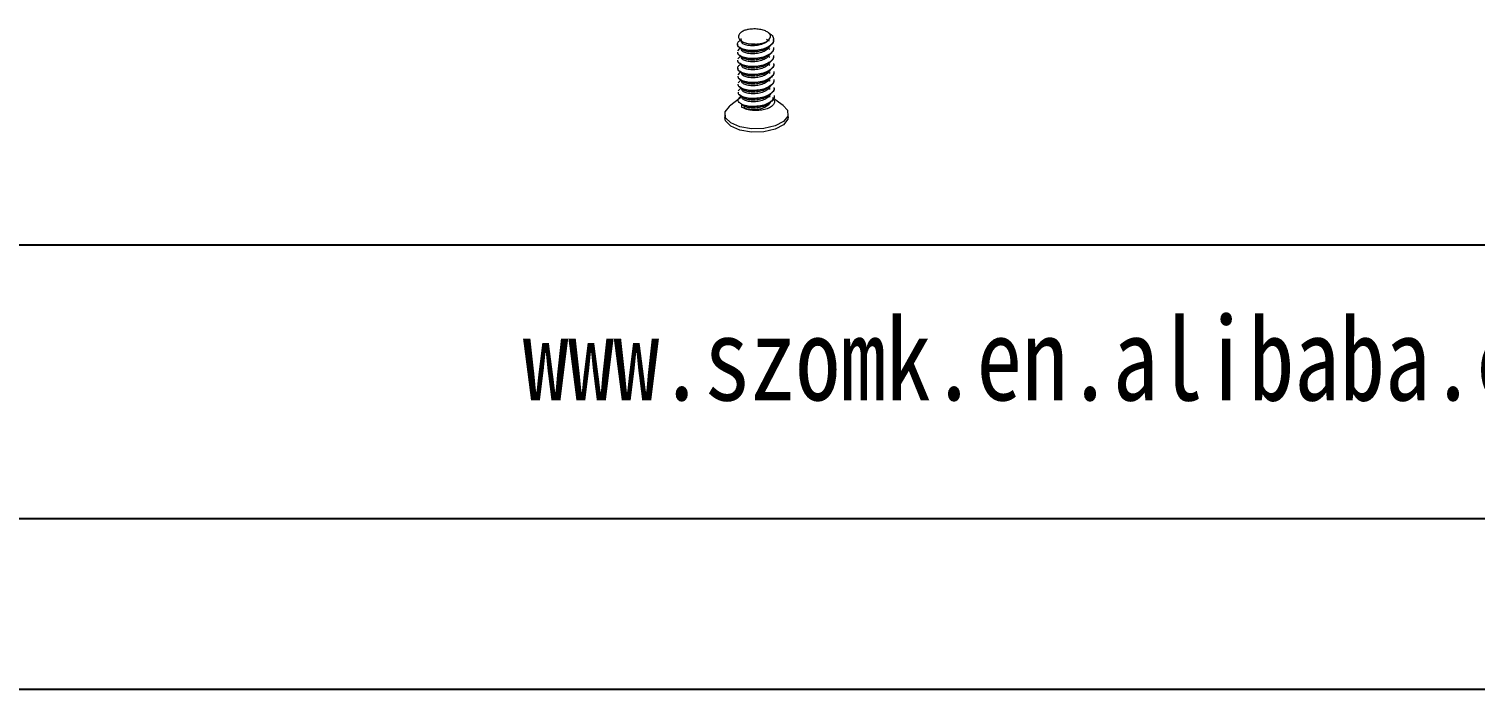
# Model space of a CAD drawing. Header units: inches. Extents: x 1153 to 4140, y 573 to 968.
# Drawn here: x 1250.8 to 1330.5, y 573 to 609.3 of the extents above; entities that cross this region are included whole.
import ezdxf

# ---------------------------------------------------------------- set-up
doc = ezdxf.new("R2010")
doc.units = ezdxf.units.IN
doc.layers.add('文字', color=81, linetype='Continuous')
doc.styles.add('宋体', font='', dxfattribs={"width": 0.8, "height": 3.5})
doc.styles.get('宋体').set_extended_font_data('SimSun')

msp = doc.modelspace()

# ---------------------------------------------------------------- linework, layer by layer
at = {"color": 7, "linetype": 'Continuous', "lineweight": 15}
for p, q in [((1290.002, 608.732), (1289.96, 608.701)), ((1290.07, 608.653), (1290.137, 608.608)), ((1291.827, 608.73), (1291.827, 608.748)), ((1289.83, 608.501), (1289.831, 608.483)), ((1289.836, 608.06), (1289.836, 608.042)), ((1289.85, 608.129), (1289.971, 608.259)), ((1289.985, 608.275), (1289.965, 608.261)), ((1291.613, 608.208), (1291.512, 608.275)), ((1291.833, 608.29), (1291.833, 608.307)), ((1291.839, 607.849), (1291.839, 607.867)), ((1289.842, 607.619), (1289.842, 607.602)), ((1289.848, 607.179), (1289.848, 607.161)), ((1289.856, 607.688), (1289.978, 607.82)), ((1291.618, 607.768), (1291.531, 607.826)), ((1291.622, 607.328), (1291.54, 607.384)), ((1291.845, 607.408), (1291.845, 607.426)), ((1289.854, 606.738), (1289.854, 606.721)), ((1289.86, 606.298), (1289.86, 606.28)), ((1289.868, 606.807), (1289.99, 606.939)), ((1289.874, 606.367), (1289.994, 606.496)), ((1290.008, 606.512), (1289.988, 606.497)), ((1291.63, 606.449), (1291.537, 606.512)), ((1291.633, 606.884), (1291.539, 606.947)), ((1291.851, 606.968), (1291.851, 606.985)), ((1291.857, 606.527), (1291.857, 606.545)), ((1290.026, 605.552), (1289.399, 605.073)), ((1289.866, 605.857), (1289.866, 605.839)), ((1289.88, 605.926), (1290.003, 606.059)), ((1291.641, 605.569), (1291.558, 605.625)), ((1291.644, 606.003), (1291.56, 606.06)), ((1292.353, 605.112), (1291.765, 605.538)), ((1291.863, 606.086), (1291.862, 606.104)), ((1291.869, 605.646), (1291.868, 605.663)), ((1290.224, 605.061), (1290.059, 605.171)), ((1290.059, 605.171), (1290.061, 605.026)), ((1290.225, 604.973), (1290.224, 605.061)), ((1292.634, 604.496), (1292.632, 604.673)), ((1289.132, 604.626), (1289.134, 604.45))]:
    msp.add_line(p, q, dxfattribs=at)
for p, q in [((1363.602, 597.412), (1167.368, 597.412)), ((1167.368, 582.363), (1702.213, 582.363)), ((1152.911, 572.957), (1711.619, 572.957)), ((1152.911, 572.957), (1411.572, 572.957))]:
    msp.add_line(p, q)
at = {"color": 7, "linetype": 'Continuous', "lineweight": 15, "flags": 128}
for points in [[(1289.461, 604.152), (1289.178, 604.443), (1289.155, 604.765), (1289.394, 605.069), (1289.399, 605.073)], [(1292.353, 605.112), (1292.585, 604.856), (1292.609, 604.534), (1292.369, 604.229), (1291.903, 603.988), (1291.282, 603.848), (1290.599, 603.83), (1289.96, 603.937), (1289.461, 604.152)], [(1289.463, 603.976), (1289.181, 604.266), (1289.134, 604.45)], [(1292.634, 604.496), (1292.611, 604.357), (1292.372, 604.053), (1291.906, 603.812), (1291.284, 603.672), (1290.602, 603.654), (1289.962, 603.761), (1289.463, 603.976)]]:
    msp.add_lwpolyline(points, dxfattribs=at)
at = {"color": 7, "linetype": 'Continuous', "lineweight": 15}
msp.add_arc((1290.688, 607.991), 1.343, 104.88512, 113.70366, dxfattribs=at)
for points, knots in [([(1291.595, 609.085), (1291.61, 609.078), (1291.721, 609.021), (1291.82, 608.869), (1291.842, 608.655), (1291.699, 608.45), (1291.427, 608.28), (1291.063, 608.17), (1290.663, 608.134), (1290.289, 608.166), (1289.996, 608.266), (1289.833, 608.409), (1289.811, 608.565), (1289.916, 608.657), (1289.965, 608.7)], [0, 0, 0, 0, 0.0138, 0.103683, 0.195944, 0.284529, 0.375983, 0.467438, 0.556022, 0.648283, 0.738166, 0.828049, 0.92031, 1, 1, 1, 1]), ([(1291.808, 608.73), (1291.813, 608.698), (1291.829, 608.597), (1291.694, 608.432), (1291.429, 608.262), (1291.063, 608.152), (1290.663, 608.116), (1290.288, 608.148), (1290.002, 608.249), (1289.842, 608.371), (1289.848, 608.453), (1289.85, 608.484)], [0, 0, 0, 0, 0.055019, 0.177312, 0.303566, 0.429821, 0.552113, 0.679481, 0.803566, 0.92765, 1, 1, 1, 1]), ([(1290.148, 609.22), (1290.087, 609.181), (1289.956, 609.099), (1289.874, 608.948), (1289.905, 608.794), (1290.039, 608.659), (1290.255, 608.558), (1290.528, 608.5), (1290.72, 608.501), (1290.815, 608.501)], [0, 0, 0, 0, 0.140899, 0.298664, 0.446468, 0.590234, 0.734189, 0.868632, 1, 1, 1, 1]), ([(1290.815, 608.501), (1290.777, 608.498), (1290.632, 608.488), (1290.393, 608.506), (1290.162, 608.58), (1290.022, 608.69), (1290.033, 608.771), (1290.038, 608.812)], [0, 0, 0, 0, 0.084557, 0.316429, 0.542277, 0.768128, 1, 1, 1, 1]), ([(1291.587, 608.771), (1291.554, 608.728), (1291.488, 608.639), (1291.286, 608.52), (1291.014, 608.431), (1290.694, 608.397), (1290.394, 608.417), (1290.165, 608.492), (1290.038, 608.584), (1290.042, 608.646), (1290.044, 608.667)], [0, 0, 0, 0, 0.110931, 0.226528, 0.367588, 0.504188, 0.646502, 0.785119, 0.923737, 1, 1, 1, 1]), ([(1291.587, 608.771), (1291.616, 608.814), (1291.674, 608.899), (1291.642, 609.033), (1291.523, 609.154), (1291.321, 609.254), (1291.053, 609.321), (1290.743, 609.341), (1290.501, 609.32), (1290.375, 609.295), (1290.343, 609.288)], [0, 0, 0, 0, 0.129914, 0.259783, 0.389667, 0.521882, 0.665579, 0.809199, 0.952794, 1, 1, 1, 1]), ([(1290.815, 608.501), (1290.883, 608.504), (1291.04, 608.51), (1291.269, 608.562), (1291.477, 608.651), (1291.55, 608.731), (1291.587, 608.771)], [0, 0, 0, 0, 0.199084, 0.464349, 0.729616, 1, 1, 1, 1]), ([(1291.599, 608.653), (1291.572, 608.672), (1291.516, 608.709), (1291.462, 608.746), (1291.435, 608.764)], [0, 0, 0, 0, 0.50007, 1, 1, 1, 1]), ([(1291.603, 609.088), (1291.575, 609.107), (1291.542, 609.129), (1291.509, 609.151), (1291.505, 609.154)], [0, 0, 0, 0, 0.859, 1, 1, 1, 1]), ([(1291.813, 608.307), (1291.818, 608.275), (1291.835, 608.174), (1291.7, 608.009), (1291.435, 607.839), (1291.068, 607.729), (1290.669, 607.693), (1290.294, 607.725), (1290.007, 607.826), (1289.847, 607.948), (1289.853, 608.03), (1289.856, 608.061)], [0, 0, 0, 0, 0.0550195, 0.1773119, 0.3035661, 0.4298212, 0.5521131, 0.6794806, 0.8035654, 0.9276504, 1, 1, 1, 1]), ([(1291.814, 608.289), (1291.819, 608.258), (1291.835, 608.157), (1291.7, 607.992), (1291.435, 607.822), (1291.069, 607.711), (1290.669, 607.676), (1290.294, 607.708), (1290.007, 607.808), (1289.848, 607.93), (1289.854, 608.013), (1289.856, 608.043)], [0, 0, 0, 0, 0.05502, 0.177312, 0.303566, 0.429821, 0.552113, 0.679481, 0.803566, 0.92765, 1, 1, 1, 1]), ([(1291.819, 607.866), (1291.824, 607.835), (1291.841, 607.734), (1291.706, 607.569), (1291.441, 607.399), (1291.074, 607.288), (1290.675, 607.253), (1290.3, 607.285), (1290.013, 607.385), (1289.853, 607.507), (1289.859, 607.59), (1289.862, 607.62)], [0, 0, 0, 0, 0.055019, 0.177312, 0.303566, 0.429821, 0.552113, 0.679481, 0.803566, 0.927651, 1, 1, 1, 1]), ([(1291.82, 607.848), (1291.825, 607.817), (1291.841, 607.716), (1291.706, 607.551), (1291.441, 607.381), (1291.075, 607.271), (1290.675, 607.235), (1290.3, 607.267), (1290.013, 607.367), (1289.853, 607.49), (1289.86, 607.572), (1289.862, 607.602)], [0, 0, 0, 0, 0.0550195, 0.1773119, 0.3035661, 0.4298212, 0.5521131, 0.6794806, 0.8035654, 0.9276504, 1, 1, 1, 1]), ([(1289.976, 607.844), (1290.003, 607.825), (1290.058, 607.788), (1290.114, 607.75), (1290.143, 607.731)], [0, 0, 0, 0, 0.500113, 1, 1, 1, 1]), ([(1289.983, 608.276), (1290.01, 608.258), (1290.064, 608.221), (1290.12, 608.183), (1290.147, 608.165)], [0, 0, 0, 0, 0.500072, 1, 1, 1, 1]), ([(1291.62, 608.394), (1291.592, 608.339), (1291.534, 608.226), (1291.31, 608.085), (1291.02, 607.99), (1290.7, 607.957), (1290.4, 607.977), (1290.171, 608.051), (1290.044, 608.143), (1290.048, 608.205), (1290.05, 608.227)], [0, 0, 0, 0, 0.129957, 0.264158, 0.398358, 0.528315, 0.663708, 0.795584, 0.927461, 1, 1, 1, 1]), ([(1291.626, 607.953), (1291.598, 607.898), (1291.54, 607.785), (1291.316, 607.644), (1291.026, 607.55), (1290.705, 607.516), (1290.406, 607.536), (1290.177, 607.611), (1290.05, 607.703), (1290.054, 607.764), (1290.056, 607.786)], [0, 0, 0, 0, 0.129957, 0.264159, 0.39836, 0.528318, 0.663711, 0.795588, 0.927466, 1, 1, 1, 1]), ([(1291.439, 608.273), (1291.395, 608.24), (1291.284, 608.159), (1291.017, 608.079), (1290.698, 608.045), (1290.402, 608.065), (1290.183, 608.129), (1290.121, 608.191), (1290.097, 608.215)], [0, 0, 0, 0, 0.125316, 0.314744, 0.498185, 0.689297, 0.875446, 1, 1, 1, 1]), ([(1291.449, 607.835), (1291.404, 607.802), (1291.292, 607.719), (1291.023, 607.639), (1290.703, 607.604), (1290.411, 607.625), (1290.217, 607.676), (1290.168, 607.72), (1290.159, 607.729)], [0, 0, 0, 0, 0.139895, 0.345367, 0.544343, 0.751643, 0.953557, 1, 1, 1, 1]), ([(1291.442, 608.263), (1291.469, 608.283), (1291.523, 608.322), (1291.579, 608.361), (1291.606, 608.381)], [0, 0, 0, 0, 0.499866, 1, 1, 1, 1]), ([(1291.452, 607.825), (1291.479, 607.845), (1291.533, 607.884), (1291.588, 607.923), (1291.616, 607.943)], [0, 0, 0, 0, 0.49989, 1, 1, 1, 1]), ([(1291.825, 607.425), (1291.83, 607.394), (1291.846, 607.293), (1291.711, 607.128), (1291.447, 606.958), (1291.08, 606.848), (1290.68, 606.812), (1290.307, 606.844), (1290.014, 606.944), (1289.85, 607.088), (1289.828, 607.243), (1289.933, 607.334), (1289.982, 607.377)], [0, 0, 0, 0, 0.047266, 0.152325, 0.260787, 0.36925, 0.474308, 0.583727, 0.690326, 0.796924, 0.906343, 1, 1, 1, 1]), ([(1291.825, 607.408), (1291.831, 607.376), (1291.847, 607.275), (1291.712, 607.111), (1291.447, 606.941), (1291.08, 606.83), (1290.681, 606.794), (1290.306, 606.827), (1290.019, 606.927), (1289.859, 607.049), (1289.865, 607.131), (1289.868, 607.162)], [0, 0, 0, 0, 0.0550195, 0.1773119, 0.3035661, 0.4298212, 0.5521131, 0.6794806, 0.8035654, 0.9276504, 1, 1, 1, 1]), ([(1289.977, 607.406), (1290.005, 607.387), (1290.06, 607.35), (1290.116, 607.312), (1290.144, 607.293)], [0, 0, 0, 0, 0.500122, 1, 1, 1, 1]), ([(1291.632, 607.513), (1291.603, 607.457), (1291.546, 607.344), (1291.321, 607.203), (1291.032, 607.109), (1290.711, 607.076), (1290.412, 607.095), (1290.183, 607.17), (1290.056, 607.262), (1290.06, 607.324), (1290.062, 607.345)], [0, 0, 0, 0, 0.129959, 0.264164, 0.398366, 0.528326, 0.663722, 0.795601, 0.927481, 1, 1, 1, 1]), ([(1291.638, 607.072), (1291.609, 607.017), (1291.552, 606.904), (1291.327, 606.763), (1291.038, 606.668), (1290.717, 606.635), (1290.417, 606.655), (1290.188, 606.729), (1290.061, 606.822), (1290.066, 606.883), (1290.068, 606.905)], [0, 0, 0, 0, 0.129955, 0.264154, 0.398352, 0.528307, 0.663698, 0.795572, 0.927447, 1, 1, 1, 1]), ([(1291.45, 607.391), (1291.406, 607.359), (1291.295, 607.278), (1291.029, 607.198), (1290.709, 607.163), (1290.417, 607.185), (1290.221, 607.237), (1290.171, 607.282), (1290.161, 607.291)], [0, 0, 0, 0, 0.134615, 0.340009, 0.53891, 0.746131, 0.947969, 1, 1, 1, 1]), ([(1291.445, 606.931), (1291.47, 606.95), (1291.522, 606.987), (1291.575, 607.024), (1291.601, 607.043)], [0, 0, 0, 0, 0.499944, 1, 1, 1, 1]), ([(1291.453, 607.382), (1291.48, 607.401), (1291.533, 607.439), (1291.588, 607.478), (1291.615, 607.497)], [0, 0, 0, 0, 0.499926, 1, 1, 1, 1]), ([(1291.831, 606.985), (1291.836, 606.953), (1291.852, 606.852), (1291.717, 606.688), (1291.452, 606.518), (1291.086, 606.407), (1290.687, 606.371), (1290.311, 606.404), (1290.025, 606.504), (1289.865, 606.626), (1289.871, 606.708), (1289.873, 606.739)], [0, 0, 0, 0, 0.055019, 0.177312, 0.303566, 0.429821, 0.552113, 0.679481, 0.803566, 0.92765, 1, 1, 1, 1]), ([(1291.831, 606.967), (1291.836, 606.936), (1291.853, 606.835), (1291.718, 606.67), (1291.453, 606.5), (1291.086, 606.389), (1290.687, 606.354), (1290.312, 606.386), (1290.025, 606.486), (1289.865, 606.608), (1289.871, 606.691), (1289.874, 606.721)], [0, 0, 0, 0, 0.0550195, 0.1773119, 0.3035661, 0.4298212, 0.5521131, 0.6794806, 0.8035654, 0.9276504, 1, 1, 1, 1]), ([(1291.837, 606.544), (1291.842, 606.513), (1291.858, 606.412), (1291.723, 606.247), (1291.458, 606.077), (1291.092, 605.966), (1290.692, 605.931), (1290.317, 605.963), (1290.031, 606.063), (1289.871, 606.185), (1289.877, 606.268), (1289.879, 606.298)], [0, 0, 0, 0, 0.0550195, 0.1773117, 0.303566, 0.4298211, 0.552113, 0.6794806, 0.8035656, 0.9276504, 1, 1, 1, 1]), ([(1291.837, 606.527), (1291.842, 606.495), (1291.858, 606.394), (1291.723, 606.229), (1291.459, 606.059), (1291.092, 605.949), (1290.693, 605.913), (1290.317, 605.945), (1290.031, 606.045), (1289.871, 606.168), (1289.877, 606.25), (1289.88, 606.281)], [0, 0, 0, 0, 0.055019, 0.177312, 0.303566, 0.429821, 0.552113, 0.679481, 0.803566, 0.927651, 1, 1, 1, 1]), ([(1289.984, 606.965), (1290.011, 606.946), (1290.066, 606.91), (1290.121, 606.872), (1290.149, 606.853)], [0, 0, 0, 0, 0.500145, 1, 1, 1, 1]), ([(1290.003, 606.516), (1290.029, 606.498), (1290.082, 606.462), (1290.137, 606.425), (1290.164, 606.407)], [0, 0, 0, 0, 0.500201, 1, 1, 1, 1]), ([(1291.643, 606.632), (1291.615, 606.576), (1291.558, 606.463), (1291.333, 606.322), (1291.044, 606.228), (1290.723, 606.194), (1290.423, 606.214), (1290.194, 606.289), (1290.067, 606.381), (1290.072, 606.442), (1290.073, 606.464)], [0, 0, 0, 0, 0.129956, 0.264157, 0.398356, 0.528313, 0.663706, 0.795581, 0.927458, 1, 1, 1, 1]), ([(1291.451, 606.502), (1291.41, 606.473), (1291.303, 606.394), (1291.04, 606.317), (1290.722, 606.282), (1290.426, 606.303), (1290.205, 606.368), (1290.143, 606.43), (1290.118, 606.455)], [0, 0, 0, 0, 0.1153469, 0.3061812, 0.4909828, 0.6835142, 0.871044, 1, 1, 1, 1]), ([(1291.439, 606.939), (1291.4, 606.911), (1291.294, 606.834), (1291.034, 606.758), (1290.715, 606.722), (1290.423, 606.744), (1290.227, 606.796), (1290.177, 606.841), (1290.167, 606.851)], [0, 0, 0, 0, 0.1206075, 0.3291639, 0.5311274, 0.7415385, 0.9464841, 1, 1, 1, 1]), ([(1291.454, 606.493), (1291.481, 606.512), (1291.535, 606.551), (1291.589, 606.59), (1291.617, 606.609)], [0, 0, 0, 0, 0.499862, 1, 1, 1, 1]), ([(1291.849, 605.663), (1291.854, 605.632), (1291.87, 605.53), (1291.735, 605.366), (1291.47, 605.196), (1291.104, 605.085), (1290.704, 605.05), (1290.33, 605.082), (1290.038, 605.182), (1289.874, 605.325), (1289.852, 605.481), (1289.958, 605.573), (1290.006, 605.615)], [0, 0, 0, 0, 0.047223, 0.152187, 0.260551, 0.368916, 0.47388, 0.583199, 0.689702, 0.796204, 0.905524, 1, 1, 1, 1]), ([(1291.843, 606.104), (1291.848, 606.072), (1291.864, 605.971), (1291.729, 605.806), (1291.464, 605.636), (1291.098, 605.526), (1290.698, 605.49), (1290.323, 605.522), (1290.037, 605.622), (1289.877, 605.745), (1289.883, 605.827), (1289.885, 605.858)], [0, 0, 0, 0, 0.05502, 0.177312, 0.303566, 0.429821, 0.552113, 0.679481, 0.803565, 0.92765, 1, 1, 1, 1]), ([(1291.843, 606.086), (1291.848, 606.055), (1291.864, 605.953), (1291.729, 605.789), (1291.464, 605.619), (1291.098, 605.508), (1290.699, 605.473), (1290.323, 605.505), (1290.037, 605.605), (1289.877, 605.727), (1289.883, 605.81), (1289.885, 605.84)], [0, 0, 0, 0, 0.055019, 0.177312, 0.303566, 0.429821, 0.552113, 0.679481, 0.803566, 0.92765, 1, 1, 1, 1]), ([(1290.007, 605.639), (1290.034, 605.621), (1290.089, 605.584), (1290.145, 605.546), (1290.173, 605.527)], [0, 0, 0, 0, 0.500085, 1, 1, 1, 1]), ([(1290.016, 606.071), (1290.043, 606.052), (1290.097, 606.016), (1290.152, 605.978), (1290.18, 605.96)], [0, 0, 0, 0, 0.500067, 1, 1, 1, 1]), ([(1291.849, 605.645), (1291.854, 605.614), (1291.87, 605.513), (1291.735, 605.348), (1291.47, 605.178), (1291.104, 605.067), (1290.706, 605.033), (1290.325, 605.062), (1290.147, 605.135), (1290.059, 605.171)], [0, 0, 0, 0, 0.068469, 0.220656, 0.377774, 0.534892, 0.687079, 0.845582, 1, 1, 1, 1]), ([(1291.805, 605.478), (1291.832, 605.439), (1291.894, 605.349), (1291.857, 605.198), (1291.718, 605.05), (1291.481, 604.93), (1291.177, 604.854), (1290.837, 604.828), (1290.503, 604.858), (1290.235, 604.929), (1290.112, 604.998), (1290.061, 605.026)], [0, 0, 0, 0, 0.091984, 0.209804, 0.32762, 0.445439, 0.563256, 0.681076, 0.798894, 0.916712, 1, 1, 1, 1]), ([(1291.649, 606.191), (1291.621, 606.135), (1291.564, 606.022), (1291.339, 605.881), (1291.05, 605.787), (1290.729, 605.754), (1290.429, 605.773), (1290.2, 605.848), (1290.073, 605.94), (1290.078, 606.002), (1290.079, 606.024)], [0, 0, 0, 0, 0.129957, 0.264159, 0.39836, 0.528317, 0.663711, 0.795587, 0.927465, 1, 1, 1, 1]), ([(1291.655, 605.75), (1291.627, 605.695), (1291.57, 605.582), (1291.345, 605.441), (1291.055, 605.346), (1290.735, 605.313), (1290.435, 605.333), (1290.206, 605.408), (1290.079, 605.5), (1290.084, 605.561), (1290.085, 605.583)], [0, 0, 0, 0, 0.129959, 0.264163, 0.398365, 0.528324, 0.663719, 0.795597, 0.927477, 1, 1, 1, 1]), ([(1291.467, 606.069), (1291.423, 606.037), (1291.313, 605.956), (1291.046, 605.876), (1290.728, 605.842), (1290.43, 605.862), (1290.19, 605.936), (1290.119, 606.01), (1290.084, 606.047)], [0, 0, 0, 0, 0.116851, 0.29553, 0.46856, 0.648828, 0.824413, 1, 1, 1, 1]), ([(1291.479, 605.632), (1291.433, 605.598), (1291.321, 605.516), (1291.052, 605.436), (1290.733, 605.401), (1290.441, 605.422), (1290.247, 605.473), (1290.198, 605.517), (1290.19, 605.524)], [0, 0, 0, 0, 0.140049, 0.345972, 0.545385, 0.753138, 0.955495, 1, 1, 1, 1]), ([(1291.47, 606.059), (1291.497, 606.079), (1291.551, 606.117), (1291.607, 606.157), (1291.634, 606.177)], [0, 0, 0, 0, 0.49987, 1, 1, 1, 1]), ([(1291.481, 605.622), (1291.508, 605.642), (1291.562, 605.681), (1291.618, 605.72), (1291.645, 605.74)], [0, 0, 0, 0, 0.499897, 1, 1, 1, 1]), ([(1291.481, 605.189), (1291.437, 605.156), (1291.326, 605.075), (1291.057, 604.995), (1290.741, 604.961), (1290.436, 604.979), (1290.294, 605.034), (1290.224, 605.061)], [0, 0, 0, 0, 0.143692, 0.359934, 0.569339, 0.787503, 1, 1, 1, 1]), ([(1291.661, 605.31), (1291.633, 605.254), (1291.575, 605.141), (1291.351, 605), (1291.061, 604.906), (1290.742, 604.873), (1290.437, 604.891), (1290.295, 604.946), (1290.225, 604.973)], [0, 0, 0, 0, 0.163347, 0.332031, 0.500711, 0.664059, 0.83424, 1, 1, 1, 1]), ([(1291.484, 605.18), (1291.511, 605.199), (1291.565, 605.237), (1291.619, 605.276), (1291.647, 605.296)], [0, 0, 0, 0, 0.499916, 1, 1, 1, 1])]:
    msp.add_open_spline(points, degree=3, knots=knots, dxfattribs=at)

# ---------------------------------------------------------------- texts
at = {"layer": '文字', "color": 0, "insert": (1278, 593.463), "char_height": 4.59842, "width": 80.78975, "attachment_point": 1, "style": '宋体'}
msp.add_mtext('www.szomk.en.alibaba.com', dxfattribs=at)

doc.saveas('drawing.dxf')
